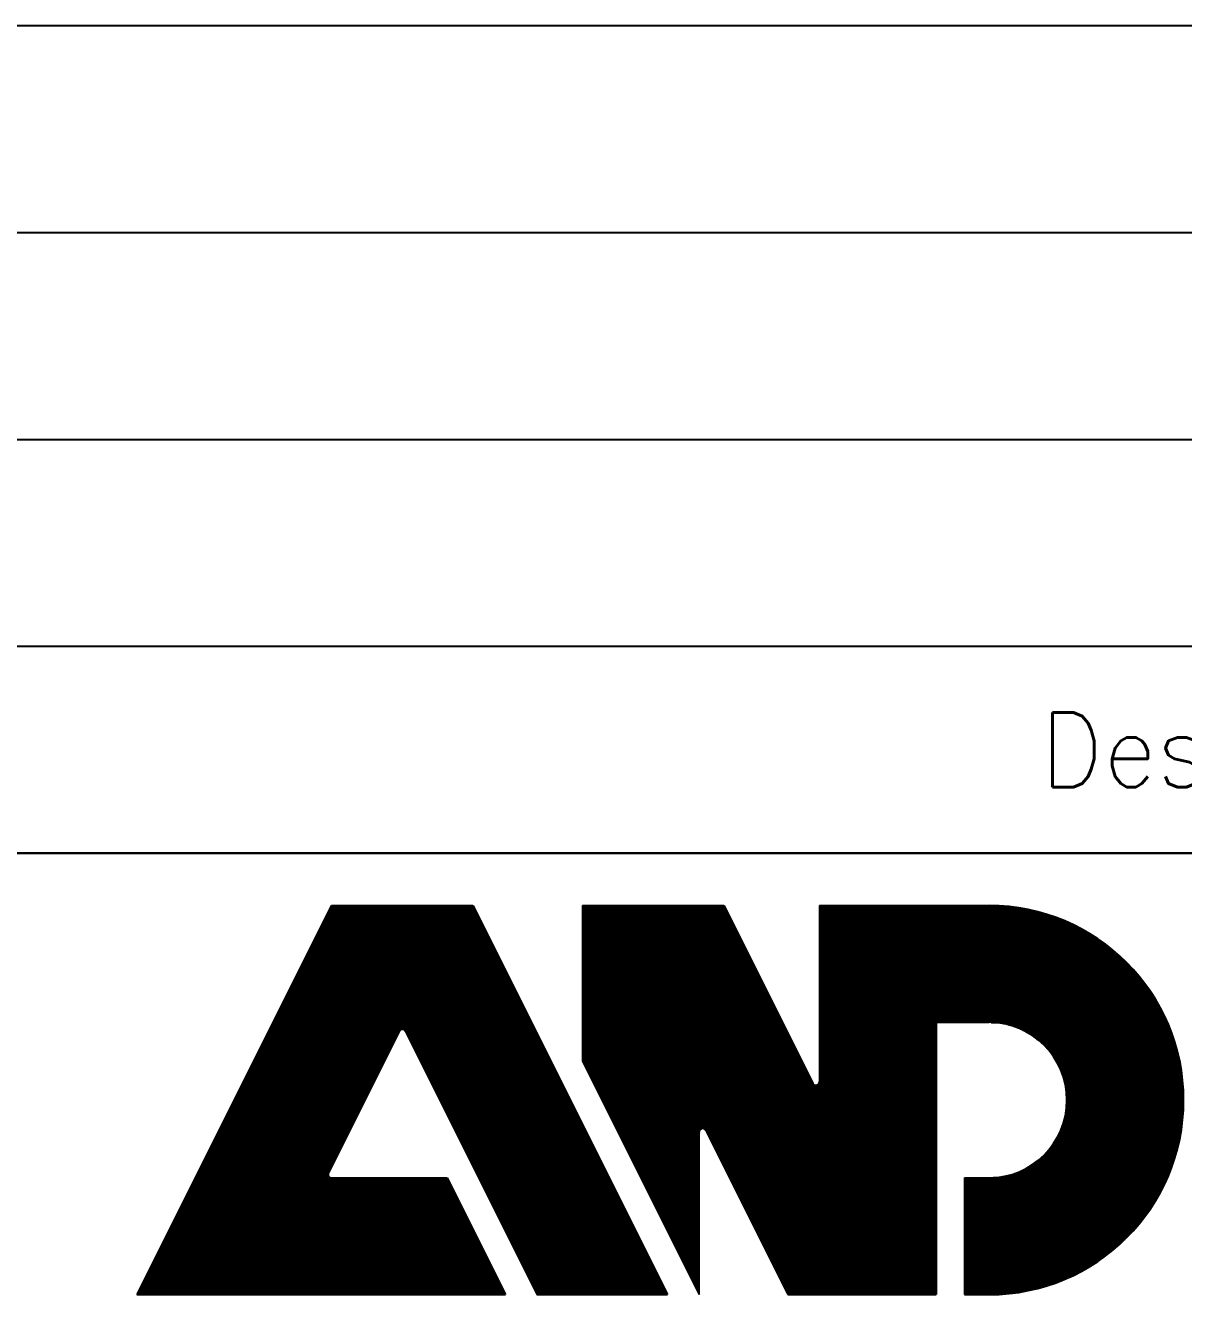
# Model space of a CAD drawing. Extents: x 68 to 8478, y -14 to 5926.
# Drawn here: x 7241.1 to 7520.9, y 459.9 to 766.5 of the extents above; entities that cross this region are included whole.
import ezdxf

# ---------------------------------------------------------------- set-up
doc = ezdxf.new("R2010")
doc.units = 0
doc.header["$LTSCALE"] = 10
doc.layers.add('10', color=3, linetype='CONTINUOUS')
doc.styles.add('SIMPLEX', font='simplex')

# ---------------------------------------------------------------- blocks, each defined once
blk = doc.blocks.new('A$C6EAD2A84')
at = {"layer": '10', "color": 3}
for p, q in [((0, 68), (180, 68)), ((19, 48), (179, 48))]:
    blk.add_line(p, q, dxfattribs=at)
at = {"layer": '10', "color": 4}
for p, q in [((19, 63), (141, 63)), ((19, 58), (141, 58)), ((19, 53), (141, 53))]:
    blk.add_line(p, q, dxfattribs=at)
at = {"layer": '10', "color": 1}
blk.add_line((180, 48), (15, 48), dxfattribs=at)
at = {"layer": '10'}
for p, q in [((73.698, 46.737), (69, 37.34)), ((73.698, 46.737), (77.115, 46.737)), ((77.115, 46.737), (81.814, 37.34)), ((79.759, 46.737), (79.759, 42.978)), ((79.759, 46.737), (83.176, 46.737)), ((83.176, 46.737), (85.321, 42.447)), ((85.483, 46.737), (85.483, 42.485)), ((85.483, 46.737), (89.583, 46.737)), ((88.302, 43.918), (88.302, 37.34)), ((88.302, 43.918), (89.583, 43.918)), ((75.331, 43.697), (73.623, 40.282)), ((75.483, 43.697), (78.662, 37.34)), ((79.759, 42.978), (82.578, 37.34)), ((82.578, 37.34), (82.578, 41.267)), ((82.74, 41.305), (84.723, 37.34)), ((73.7, 40.159), (76.489, 40.159)), ((76.489, 40.159), (77.898, 37.34)), ((88.985, 40.159), (88.985, 37.34)), ((88.985, 40.159), (89.583, 40.159)), ((69, 37.34), (77.898, 37.34)), ((81.814, 37.34), (78.662, 37.34)), ((84.723, 37.34), (88.302, 37.34)), ((89.583, 37.34), (88.985, 37.34))]:
    blk.add_line(p, q, dxfattribs=at)
at = {"layer": '10', "linetype": 'ByBlock'}
for p, q in [((73.636, 46.613), (77.177, 46.613)), ((73.652, 46.644), (77.162, 46.644)), ((73.667, 46.675), (77.146, 46.675)), ((73.683, 46.706), (77.131, 46.706)), ((79.759, 46.706), (83.192, 46.706)), ((79.759, 46.675), (83.207, 46.675)), ((79.759, 46.644), (83.223, 46.644)), ((79.759, 46.613), (83.238, 46.613)), ((85.483, 46.706), (90.094, 46.706)), ((85.483, 46.675), (90.331, 46.675)), ((85.483, 46.644), (90.5, 46.644)), ((85.483, 46.613), (90.648, 46.613)), ((73.481, 46.303), (77.333, 46.303)), ((73.497, 46.334), (77.317, 46.334)), ((73.512, 46.365), (77.302, 46.365)), ((73.528, 46.396), (77.286, 46.396)), ((73.543, 46.427), (77.271, 46.427)), ((73.559, 46.458), (77.255, 46.458)), ((73.574, 46.489), (77.24, 46.489)), ((73.59, 46.52), (77.224, 46.52)), ((73.605, 46.551), (77.208, 46.551)), ((73.621, 46.582), (77.193, 46.582)), ((79.759, 46.582), (83.254, 46.582)), ((79.759, 46.551), (83.269, 46.551)), ((79.759, 46.52), (83.285, 46.52)), ((79.759, 46.489), (83.3, 46.489)), ((79.759, 46.458), (83.316, 46.458)), ((79.759, 46.427), (83.331, 46.427)), ((79.759, 46.396), (83.347, 46.396)), ((79.759, 46.365), (83.362, 46.365)), ((79.759, 46.334), (83.378, 46.334)), ((79.759, 46.303), (83.393, 46.303)), ((85.483, 46.582), (90.768, 46.582)), ((85.483, 46.551), (90.887, 46.551)), ((85.483, 46.52), (90.988, 46.52)), ((85.483, 46.489), (91.08, 46.489)), ((85.483, 46.458), (91.171, 46.458)), ((85.483, 46.427), (91.26, 46.427)), ((85.483, 46.396), (91.334, 46.396)), ((85.483, 46.365), (91.407, 46.365)), ((85.483, 46.334), (91.481, 46.334)), ((85.483, 46.303), (91.554, 46.303)), ((73.326, 45.993), (77.488, 45.993)), ((73.342, 46.024), (77.472, 46.024)), ((73.357, 46.055), (77.457, 46.055)), ((73.373, 46.086), (77.441, 46.086)), ((73.388, 46.117), (77.426, 46.117)), ((73.404, 46.148), (77.41, 46.148)), ((73.419, 46.179), (77.395, 46.179)), ((73.435, 46.21), (77.379, 46.21)), ((73.45, 46.241), (77.364, 46.241)), ((73.466, 46.272), (77.348, 46.272)), ((79.759, 46.272), (83.408, 46.272)), ((79.759, 46.241), (83.424, 46.241)), ((79.759, 46.21), (83.439, 46.21)), ((79.759, 46.179), (83.455, 46.179)), ((79.759, 46.148), (83.47, 46.148)), ((79.759, 46.117), (83.486, 46.117)), ((79.759, 46.086), (83.501, 46.086)), ((79.759, 46.055), (83.517, 46.055)), ((79.759, 46.024), (83.532, 46.024)), ((79.759, 45.993), (83.548, 45.993)), ((85.483, 46.272), (91.617, 46.272)), ((85.483, 46.241), (91.678, 46.241)), ((85.483, 46.21), (91.738, 46.21)), ((85.483, 46.179), (91.799, 46.179)), ((85.483, 46.148), (91.86, 46.148)), ((85.483, 46.117), (91.913, 46.117)), ((85.483, 46.086), (91.964, 46.086)), ((85.483, 46.055), (92.015, 46.055)), ((85.483, 46.024), (92.066, 46.024)), ((85.483, 45.993), (92.117, 45.993)), ((73.187, 45.714), (77.627, 45.714)), ((73.202, 45.745), (77.611, 45.745)), ((73.218, 45.776), (77.596, 45.776)), ((73.233, 45.807), (77.58, 45.807)), ((73.249, 45.838), (77.565, 45.838)), ((73.264, 45.869), (77.549, 45.869)), ((73.28, 45.9), (77.534, 45.9)), ((73.295, 45.931), (77.519, 45.931)), ((73.311, 45.962), (77.503, 45.962)), ((79.759, 45.962), (83.563, 45.962)), ((79.759, 45.931), (83.579, 45.931)), ((79.759, 45.9), (83.594, 45.9)), ((79.759, 45.869), (83.61, 45.869)), ((79.759, 45.838), (83.625, 45.838)), ((79.759, 45.807), (83.641, 45.807)), ((79.759, 45.776), (83.656, 45.776)), ((79.759, 45.745), (83.672, 45.745)), ((79.759, 45.714), (83.688, 45.714)), ((85.483, 45.962), (92.168, 45.962)), ((85.483, 45.931), (92.211, 45.931)), ((85.483, 45.9), (92.255, 45.9)), ((85.483, 45.869), (92.298, 45.869)), ((85.483, 45.838), (92.342, 45.838)), ((85.483, 45.807), (92.386, 45.807)), ((85.483, 45.776), (92.429, 45.776)), ((85.483, 45.745), (92.469, 45.745)), ((85.483, 45.714), (92.506, 45.714)), ((73.032, 45.404), (77.782, 45.404)), ((73.047, 45.435), (77.766, 45.435)), ((73.063, 45.466), (77.751, 45.466)), ((73.078, 45.497), (77.735, 45.497)), ((73.094, 45.528), (77.72, 45.528)), ((73.109, 45.559), (77.704, 45.559)), ((73.125, 45.59), (77.689, 45.59)), ((73.14, 45.621), (77.673, 45.621)), ((73.156, 45.652), (77.658, 45.652)), ((73.171, 45.683), (77.642, 45.683)), ((79.759, 45.683), (83.703, 45.683)), ((79.759, 45.652), (83.719, 45.652)), ((79.759, 45.621), (83.734, 45.621)), ((79.759, 45.59), (83.75, 45.59)), ((79.759, 45.559), (83.765, 45.559)), ((79.759, 45.528), (83.781, 45.528)), ((79.759, 45.497), (83.796, 45.497)), ((79.759, 45.466), (83.812, 45.466)), ((79.759, 45.435), (83.827, 45.435)), ((79.759, 45.404), (83.843, 45.404)), ((85.483, 45.683), (92.544, 45.683)), ((85.483, 45.652), (92.581, 45.652)), ((85.483, 45.621), (92.619, 45.621)), ((85.483, 45.59), (92.656, 45.59)), ((85.483, 45.559), (92.694, 45.559)), ((85.483, 45.528), (92.728, 45.528)), ((85.483, 45.497), (92.76, 45.497)), ((85.483, 45.466), (92.792, 45.466)), ((85.483, 45.435), (92.825, 45.435)), ((85.483, 45.404), (92.857, 45.404)), ((72.877, 45.094), (77.937, 45.094)), ((72.892, 45.125), (77.922, 45.125)), ((72.908, 45.156), (77.906, 45.156)), ((72.923, 45.187), (77.891, 45.187)), ((72.939, 45.218), (77.875, 45.218)), ((72.954, 45.249), (77.859, 45.249)), ((72.97, 45.28), (77.844, 45.28)), ((72.985, 45.311), (77.828, 45.311)), ((73.001, 45.342), (77.813, 45.342)), ((73.016, 45.373), (77.797, 45.373)), ((79.759, 45.373), (83.858, 45.373)), ((79.759, 45.342), (83.874, 45.342)), ((79.759, 45.311), (83.889, 45.311)), ((79.759, 45.28), (83.905, 45.28)), ((79.759, 45.249), (83.92, 45.249)), ((79.759, 45.218), (83.936, 45.218)), ((79.759, 45.187), (83.951, 45.187)), ((79.759, 45.156), (83.967, 45.156)), ((79.759, 45.125), (83.982, 45.125)), ((79.759, 45.094), (83.998, 45.094)), ((85.483, 45.373), (92.89, 45.373)), ((85.483, 45.342), (92.922, 45.342)), ((85.483, 45.311), (92.954, 45.311)), ((85.483, 45.28), (92.982, 45.28)), ((85.483, 45.249), (93.01, 45.249)), ((85.483, 45.218), (93.038, 45.218)), ((85.483, 45.187), (93.066, 45.187)), ((85.483, 45.156), (93.094, 45.156)), ((85.483, 45.125), (93.122, 45.125)), ((85.483, 45.094), (93.15, 45.094)), ((72.722, 44.784), (78.092, 44.784)), ((72.737, 44.815), (78.077, 44.815)), ((72.753, 44.846), (78.061, 44.846)), ((72.768, 44.877), (78.046, 44.877)), ((72.784, 44.908), (78.03, 44.908)), ((72.799, 44.939), (78.015, 44.939)), ((72.815, 44.97), (77.999, 44.97)), ((72.83, 45.001), (77.984, 45.001)), ((72.846, 45.032), (77.968, 45.032)), ((72.861, 45.063), (77.953, 45.063)), ((79.759, 45.063), (84.013, 45.063)), ((79.759, 45.032), (84.029, 45.032)), ((79.759, 45.001), (84.044, 45.001)), ((79.759, 44.97), (84.059, 44.97)), ((79.759, 44.939), (84.075, 44.939)), ((79.759, 44.908), (84.09, 44.908)), ((79.759, 44.877), (84.106, 44.877)), ((79.759, 44.846), (84.121, 44.846)), ((79.759, 44.815), (84.137, 44.815)), ((79.759, 44.784), (84.152, 44.784)), ((85.483, 45.063), (93.178, 45.063)), ((85.483, 45.032), (93.203, 45.032)), ((85.483, 45.001), (93.227, 45.001)), ((85.483, 44.97), (93.251, 44.97)), ((85.483, 44.939), (93.275, 44.939)), ((85.483, 44.908), (93.3, 44.908)), ((85.483, 44.877), (93.324, 44.877)), ((85.483, 44.846), (93.348, 44.846)), ((85.483, 44.815), (93.372, 44.815)), ((85.483, 44.784), (93.395, 44.784)), ((72.567, 44.474), (78.247, 44.474)), ((72.582, 44.505), (78.231, 44.505)), ((72.598, 44.536), (78.216, 44.536)), ((72.613, 44.567), (78.2, 44.567)), ((72.629, 44.598), (78.185, 44.598)), ((72.644, 44.629), (78.17, 44.629)), ((72.66, 44.66), (78.154, 44.66)), ((72.675, 44.691), (78.139, 44.691)), ((72.691, 44.722), (78.123, 44.722)), ((72.706, 44.753), (78.108, 44.753)), ((79.759, 44.753), (84.168, 44.753)), ((79.759, 44.722), (84.183, 44.722)), ((79.759, 44.691), (84.199, 44.691)), ((79.759, 44.66), (84.214, 44.66)), ((79.759, 44.629), (84.23, 44.629)), ((79.759, 44.598), (84.245, 44.598)), ((79.759, 44.567), (84.261, 44.567)), ((79.759, 44.536), (84.276, 44.536)), ((79.759, 44.505), (84.292, 44.505)), ((79.759, 44.474), (84.307, 44.474)), ((85.483, 44.753), (93.416, 44.753)), ((85.483, 44.722), (93.437, 44.722)), ((85.483, 44.691), (93.458, 44.691)), ((85.483, 44.66), (93.478, 44.66)), ((85.483, 44.629), (93.499, 44.629)), ((85.483, 44.598), (93.52, 44.598)), ((85.483, 44.567), (93.541, 44.567)), ((85.483, 44.536), (93.561, 44.536)), ((85.483, 44.505), (93.582, 44.505)), ((85.483, 44.474), (93.599, 44.474)), ((72.412, 44.164), (78.402, 44.164)), ((72.427, 44.195), (78.386, 44.195)), ((72.443, 44.226), (78.371, 44.226)), ((72.458, 44.257), (78.355, 44.257)), ((72.474, 44.288), (78.34, 44.288)), ((72.49, 44.319), (78.324, 44.319)), ((72.505, 44.35), (78.309, 44.35)), ((72.52, 44.381), (78.293, 44.381)), ((72.536, 44.412), (78.278, 44.412)), ((72.551, 44.443), (78.262, 44.443)), ((79.759, 44.443), (84.323, 44.443)), ((79.759, 44.412), (84.339, 44.412)), ((79.759, 44.381), (84.354, 44.381)), ((79.759, 44.35), (84.37, 44.35)), ((79.759, 44.319), (84.385, 44.319)), ((79.759, 44.288), (84.401, 44.288)), ((79.759, 44.257), (84.416, 44.257)), ((79.759, 44.226), (84.432, 44.226)), ((79.759, 44.195), (84.447, 44.195)), ((79.759, 44.164), (84.463, 44.164)), ((85.483, 44.443), (93.617, 44.443)), ((85.483, 44.412), (93.635, 44.412)), ((85.483, 44.381), (93.652, 44.381)), ((85.483, 44.35), (93.67, 44.35)), ((85.483, 44.319), (93.688, 44.319)), ((85.483, 44.288), (93.705, 44.288)), ((85.483, 44.257), (93.723, 44.257)), ((85.483, 44.226), (93.741, 44.226)), ((85.483, 44.195), (93.757, 44.195)), ((85.483, 44.164), (93.771, 44.164)), ((72.257, 43.854), (78.557, 43.854)), ((72.272, 43.885), (78.542, 43.885)), ((72.288, 43.916), (78.526, 43.916)), ((72.303, 43.947), (78.51, 43.947)), ((72.319, 43.978), (78.495, 43.978)), ((72.334, 44.009), (78.479, 44.009)), ((72.35, 44.04), (78.464, 44.04)), ((72.365, 44.071), (78.448, 44.071)), ((72.381, 44.102), (78.433, 44.102)), ((72.396, 44.133), (78.417, 44.133)), ((79.759, 44.133), (84.478, 44.133)), ((79.759, 44.102), (84.494, 44.102)), ((79.759, 44.071), (84.509, 44.071)), ((79.759, 44.04), (84.525, 44.04)), ((79.759, 44.009), (84.54, 44.009)), ((79.759, 43.978), (84.556, 43.978)), ((79.759, 43.947), (84.571, 43.947)), ((79.759, 43.916), (84.587, 43.916)), ((79.759, 43.885), (84.602, 43.885)), ((79.759, 43.854), (84.618, 43.854)), ((85.483, 44.133), (93.786, 44.133)), ((85.483, 44.102), (93.801, 44.102)), ((85.483, 44.071), (93.816, 44.071)), ((85.483, 44.04), (93.83, 44.04)), ((85.483, 44.009), (93.845, 44.009)), ((85.483, 43.978), (93.86, 43.978)), ((85.483, 43.947), (93.875, 43.947)), ((85.483, 43.916), (88.302, 43.916)), ((85.483, 43.885), (88.302, 43.885)), ((85.483, 43.854), (88.302, 43.854)), ((89.633, 43.916), (93.89, 43.916)), ((89.93, 43.885), (93.903, 43.885)), ((90.057, 43.854), (93.915, 43.854)), ((72.102, 43.544), (75.254, 43.544)), ((72.117, 43.575), (75.269, 43.575)), ((72.133, 43.606), (75.285, 43.606)), ((72.148, 43.637), (75.3, 43.637)), ((72.164, 43.668), (75.316, 43.668)), ((72.179, 43.699), (75.332, 43.699)), ((72.195, 43.73), (75.362, 43.73)), ((72.21, 43.761), (78.604, 43.761)), ((72.226, 43.792), (78.588, 43.792)), ((72.241, 43.823), (78.573, 43.823)), ((75.453, 43.73), (78.619, 43.73)), ((75.483, 43.699), (78.635, 43.699)), ((75.498, 43.668), (78.65, 43.668)), ((75.514, 43.637), (78.666, 43.637)), ((75.529, 43.606), (78.681, 43.606)), ((75.545, 43.575), (78.697, 43.575)), ((75.56, 43.544), (78.712, 43.544)), ((79.759, 43.823), (84.633, 43.823)), ((79.759, 43.792), (84.649, 43.792)), ((79.759, 43.761), (84.664, 43.761)), ((79.759, 43.73), (84.68, 43.73)), ((79.759, 43.699), (84.695, 43.699)), ((79.759, 43.668), (84.71, 43.668)), ((79.759, 43.637), (84.726, 43.637)), ((79.759, 43.606), (84.741, 43.606)), ((79.759, 43.575), (84.757, 43.575)), ((79.759, 43.544), (84.772, 43.544)), ((85.483, 43.823), (88.302, 43.823)), ((85.483, 43.792), (88.302, 43.792)), ((85.483, 43.761), (88.302, 43.761)), ((85.483, 43.73), (88.302, 43.73)), ((85.483, 43.699), (88.302, 43.699)), ((85.483, 43.668), (88.302, 43.668)), ((85.483, 43.637), (88.302, 43.637)), ((85.483, 43.606), (88.302, 43.606)), ((85.483, 43.575), (88.302, 43.575)), ((85.483, 43.544), (88.302, 43.544)), ((90.169, 43.823), (93.927, 43.823)), ((90.251, 43.792), (93.939, 43.792)), ((90.332, 43.761), (93.951, 43.761)), ((90.397, 43.73), (93.963, 43.73)), ((90.457, 43.699), (93.975, 43.699)), ((90.516, 43.668), (93.987, 43.668)), ((90.569, 43.637), (93.999, 43.637)), ((90.615, 43.606), (94.011, 43.606)), ((90.66, 43.575), (94.023, 43.575)), ((90.706, 43.544), (94.032, 43.544)), ((71.947, 43.234), (75.099, 43.234)), ((71.962, 43.265), (75.114, 43.265)), ((71.978, 43.296), (75.13, 43.296)), ((71.993, 43.327), (75.145, 43.327)), ((72.009, 43.358), (75.161, 43.358)), ((72.024, 43.389), (75.176, 43.389)), ((72.04, 43.42), (75.192, 43.42)), ((72.055, 43.451), (75.207, 43.451)), ((72.071, 43.482), (75.223, 43.482)), ((72.086, 43.513), (75.238, 43.513)), ((75.576, 43.513), (78.728, 43.513)), ((75.591, 43.482), (78.743, 43.482)), ((75.607, 43.451), (78.759, 43.451)), ((75.622, 43.42), (78.774, 43.42)), ((75.638, 43.389), (78.79, 43.389)), ((75.653, 43.358), (78.805, 43.358)), ((75.669, 43.327), (78.82, 43.327)), ((75.684, 43.296), (78.836, 43.296)), ((75.7, 43.265), (78.851, 43.265)), ((75.715, 43.234), (78.867, 43.234)), ((79.759, 43.513), (84.788, 43.513)), ((79.759, 43.482), (84.803, 43.482)), ((79.759, 43.451), (84.819, 43.451)), ((79.759, 43.42), (84.834, 43.42)), ((79.759, 43.389), (84.85, 43.389)), ((79.759, 43.358), (84.865, 43.358)), ((79.759, 43.327), (84.881, 43.327)), ((79.759, 43.296), (84.896, 43.296)), ((79.759, 43.265), (84.912, 43.265)), ((79.759, 43.234), (84.927, 43.234)), ((85.483, 43.513), (88.302, 43.513)), ((85.483, 43.482), (88.302, 43.482)), ((85.483, 43.451), (88.302, 43.451)), ((85.483, 43.42), (88.302, 43.42)), ((85.483, 43.389), (88.302, 43.389)), ((85.483, 43.358), (88.302, 43.358)), ((85.483, 43.327), (88.302, 43.327)), ((85.483, 43.296), (88.302, 43.296)), ((85.483, 43.265), (88.302, 43.265)), ((85.483, 43.234), (88.302, 43.234)), ((90.746, 43.513), (94.042, 43.513)), ((90.782, 43.482), (94.051, 43.482)), ((90.818, 43.451), (94.061, 43.451)), ((90.854, 43.42), (94.071, 43.42)), ((90.89, 43.389), (94.08, 43.389)), ((90.918, 43.358), (94.09, 43.358)), ((90.947, 43.327), (94.099, 43.327)), ((90.976, 43.296), (94.109, 43.296)), ((91.004, 43.265), (94.118, 43.265)), ((91.033, 43.234), (94.126, 43.234)), ((71.807, 42.955), (74.959, 42.955)), ((71.823, 42.986), (74.975, 42.986)), ((71.839, 43.017), (74.99, 43.017)), ((71.854, 43.048), (75.006, 43.048)), ((71.869, 43.079), (75.021, 43.079)), ((71.885, 43.11), (75.037, 43.11)), ((71.9, 43.141), (75.052, 43.141)), ((71.916, 43.172), (75.068, 43.172)), ((71.931, 43.203), (75.083, 43.203)), ((75.731, 43.203), (78.882, 43.203)), ((75.746, 43.172), (78.898, 43.172)), ((75.762, 43.141), (78.913, 43.141)), ((75.777, 43.11), (78.929, 43.11)), ((75.793, 43.079), (78.944, 43.079)), ((75.808, 43.048), (78.96, 43.048)), ((75.824, 43.017), (78.975, 43.017)), ((75.839, 42.986), (78.991, 42.986)), ((75.855, 42.955), (79.006, 42.955)), ((79.759, 43.203), (84.943, 43.203)), ((79.759, 43.172), (84.958, 43.172)), ((79.759, 43.141), (84.974, 43.141)), ((79.759, 43.11), (84.99, 43.11)), ((79.759, 43.079), (85.005, 43.079)), ((79.759, 43.048), (85.021, 43.048)), ((79.759, 43.017), (85.036, 43.017)), ((79.759, 42.986), (85.052, 42.986)), ((79.771, 42.955), (85.067, 42.955)), ((85.483, 43.203), (88.302, 43.203)), ((85.483, 43.172), (88.302, 43.172)), ((85.483, 43.141), (88.302, 43.141)), ((85.483, 43.11), (88.302, 43.11)), ((85.483, 43.079), (88.302, 43.079)), ((85.483, 43.048), (88.302, 43.048)), ((85.483, 43.017), (88.302, 43.017)), ((85.483, 42.986), (88.302, 42.986)), ((85.483, 42.955), (88.302, 42.955)), ((91.056, 43.203), (94.133, 43.203)), ((91.078, 43.172), (94.14, 43.172)), ((91.101, 43.141), (94.147, 43.141)), ((91.124, 43.11), (94.155, 43.11)), ((91.147, 43.079), (94.162, 43.079)), ((91.167, 43.048), (94.169, 43.048)), ((91.185, 43.017), (94.176, 43.017)), ((91.203, 42.986), (94.183, 42.986)), ((91.22, 42.955), (94.19, 42.955)), ((71.652, 42.645), (74.804, 42.645)), ((71.668, 42.676), (74.82, 42.676)), ((71.683, 42.707), (74.835, 42.707)), ((71.699, 42.738), (74.851, 42.738)), ((71.714, 42.769), (74.866, 42.769)), ((71.73, 42.8), (74.882, 42.8)), ((71.745, 42.831), (74.897, 42.831)), ((71.761, 42.862), (74.913, 42.862)), ((71.776, 42.893), (74.928, 42.893)), ((71.792, 42.924), (74.944, 42.924)), ((75.87, 42.924), (79.022, 42.924)), ((75.886, 42.893), (79.037, 42.893)), ((75.901, 42.862), (79.053, 42.862)), ((75.917, 42.831), (79.068, 42.831)), ((75.932, 42.8), (79.084, 42.8)), ((75.948, 42.769), (79.099, 42.769)), ((75.963, 42.738), (79.115, 42.738)), ((75.979, 42.707), (79.13, 42.707)), ((75.994, 42.676), (79.146, 42.676)), ((76.01, 42.645), (79.161, 42.645)), ((79.786, 42.924), (85.083, 42.924)), ((79.802, 42.893), (85.098, 42.893)), ((79.817, 42.862), (85.114, 42.862)), ((79.833, 42.831), (85.129, 42.831)), ((79.848, 42.8), (85.145, 42.8)), ((79.864, 42.769), (85.16, 42.769)), ((79.879, 42.738), (85.176, 42.738)), ((79.895, 42.707), (85.191, 42.707)), ((79.91, 42.676), (85.207, 42.676)), ((79.926, 42.645), (85.222, 42.645)), ((85.483, 42.924), (88.302, 42.924)), ((85.483, 42.893), (88.302, 42.893)), ((85.483, 42.862), (88.302, 42.862)), ((85.483, 42.831), (88.302, 42.831)), ((85.483, 42.8), (88.302, 42.8)), ((85.483, 42.769), (88.302, 42.769)), ((85.483, 42.738), (88.302, 42.738)), ((85.483, 42.707), (88.302, 42.707)), ((85.483, 42.676), (88.302, 42.676)), ((85.483, 42.645), (88.302, 42.645)), ((91.238, 42.924), (94.197, 42.924)), ((91.255, 42.893), (94.202, 42.893)), ((91.272, 42.862), (94.207, 42.862)), ((91.285, 42.831), (94.212, 42.831)), ((91.298, 42.8), (94.216, 42.8)), ((91.311, 42.769), (94.221, 42.769)), ((91.324, 42.738), (94.226, 42.738)), ((91.338, 42.707), (94.231, 42.707)), ((91.351, 42.676), (94.236, 42.676)), ((91.36, 42.645), (94.24, 42.645)), ((71.497, 42.335), (74.649, 42.335)), ((71.513, 42.366), (74.665, 42.366)), ((71.528, 42.397), (74.68, 42.397)), ((71.544, 42.428), (74.696, 42.428)), ((71.559, 42.459), (74.711, 42.459)), ((71.575, 42.49), (74.727, 42.49)), ((71.59, 42.521), (74.742, 42.521)), ((71.606, 42.552), (74.758, 42.552)), ((71.621, 42.583), (74.773, 42.583)), ((71.637, 42.614), (74.789, 42.614)), ((76.025, 42.614), (79.177, 42.614)), ((76.041, 42.583), (79.193, 42.583)), ((76.056, 42.552), (79.208, 42.552)), ((76.072, 42.521), (79.224, 42.521)), ((76.087, 42.49), (79.239, 42.49)), ((76.103, 42.459), (79.255, 42.459)), ((76.118, 42.428), (79.27, 42.428)), ((76.134, 42.397), (79.286, 42.397)), ((76.149, 42.366), (79.301, 42.366)), ((76.165, 42.335), (79.317, 42.335)), ((79.941, 42.614), (85.238, 42.614)), ((79.957, 42.583), (85.253, 42.583)), ((79.972, 42.552), (85.269, 42.552)), ((79.988, 42.521), (85.284, 42.521)), ((80.003, 42.49), (85.3, 42.49)), ((80.019, 42.459), (85.315, 42.459)), ((80.034, 42.428), (85.336, 42.428)), ((80.05, 42.397), (88.302, 42.397)), ((80.065, 42.366), (88.302, 42.366)), ((80.081, 42.335), (88.302, 42.335)), ((85.458, 42.428), (88.302, 42.428)), ((85.477, 42.459), (88.302, 42.459)), ((85.483, 42.614), (88.302, 42.614)), ((85.483, 42.583), (88.302, 42.583)), ((85.483, 42.552), (88.302, 42.552)), ((85.483, 42.521), (88.302, 42.521)), ((85.483, 42.49), (88.302, 42.49)), ((91.369, 42.614), (94.245, 42.614)), ((91.379, 42.583), (94.25, 42.583)), ((91.388, 42.552), (94.252, 42.552)), ((91.397, 42.521), (94.255, 42.521)), ((91.406, 42.49), (94.257, 42.49)), ((91.414, 42.459), (94.26, 42.459)), ((91.42, 42.428), (94.262, 42.428)), ((91.425, 42.397), (94.265, 42.397)), ((91.43, 42.366), (94.267, 42.366)), ((91.436, 42.335), (94.27, 42.335)), ((71.342, 42.025), (74.494, 42.025)), ((71.358, 42.056), (74.51, 42.056)), ((71.373, 42.087), (74.525, 42.087)), ((71.389, 42.118), (74.541, 42.118)), ((71.404, 42.149), (74.556, 42.149)), ((71.42, 42.18), (74.572, 42.18)), ((71.435, 42.211), (74.587, 42.211)), ((71.451, 42.242), (74.603, 42.242)), ((71.466, 42.273), (74.618, 42.273)), ((71.482, 42.304), (74.634, 42.304)), ((76.18, 42.304), (79.332, 42.304)), ((76.196, 42.273), (79.348, 42.273)), ((76.211, 42.242), (79.363, 42.242)), ((76.227, 42.211), (79.379, 42.211)), ((76.242, 42.18), (79.394, 42.18)), ((76.258, 42.149), (79.41, 42.149)), ((76.273, 42.118), (79.425, 42.118)), ((76.289, 42.087), (79.441, 42.087)), ((76.304, 42.056), (79.456, 42.056)), ((76.32, 42.025), (79.471, 42.025)), ((80.096, 42.304), (88.302, 42.304)), ((80.112, 42.273), (88.302, 42.273)), ((80.127, 42.242), (88.302, 42.242)), ((80.143, 42.211), (88.302, 42.211)), ((80.158, 42.18), (88.302, 42.18)), ((80.174, 42.149), (88.302, 42.149)), ((80.189, 42.118), (88.302, 42.118)), ((80.205, 42.087), (88.302, 42.087)), ((80.22, 42.056), (88.302, 42.056)), ((80.236, 42.025), (88.302, 42.025)), ((91.441, 42.304), (94.272, 42.304)), ((91.447, 42.273), (94.275, 42.273)), ((91.451, 42.242), (94.277, 42.242)), ((91.452, 42.211), (94.278, 42.211)), ((91.454, 42.18), (94.278, 42.18)), ((91.456, 42.149), (94.279, 42.149)), ((91.458, 42.118), (94.28, 42.118)), ((91.46, 42.087), (94.28, 42.087)), ((91.461, 42.056), (94.281, 42.056)), ((91.462, 42.025), (94.281, 42.025)), ((71.188, 41.715), (74.339, 41.715)), ((71.203, 41.746), (74.355, 41.746)), ((71.219, 41.777), (74.37, 41.777)), ((71.234, 41.808), (74.386, 41.808)), ((71.249, 41.839), (74.401, 41.839)), ((71.265, 41.87), (74.417, 41.87)), ((71.28, 41.901), (74.432, 41.901)), ((71.296, 41.932), (74.448, 41.932)), ((71.311, 41.963), (74.463, 41.963)), ((71.327, 41.994), (74.479, 41.994)), ((76.335, 41.994), (79.487, 41.994)), ((76.351, 41.963), (79.502, 41.963)), ((76.366, 41.932), (79.518, 41.932)), ((76.382, 41.901), (79.533, 41.901)), ((76.397, 41.87), (79.549, 41.87)), ((76.413, 41.839), (79.564, 41.839)), ((76.428, 41.808), (79.58, 41.808)), ((76.444, 41.777), (79.595, 41.777)), ((76.459, 41.746), (79.611, 41.746)), ((76.475, 41.715), (79.626, 41.715)), ((80.251, 41.994), (88.302, 41.994)), ((80.267, 41.963), (88.302, 41.963)), ((80.282, 41.932), (88.302, 41.932)), ((80.298, 41.901), (88.302, 41.901)), ((80.313, 41.87), (88.302, 41.87)), ((80.329, 41.839), (88.302, 41.839)), ((80.344, 41.808), (88.302, 41.808)), ((80.36, 41.777), (88.302, 41.777)), ((80.375, 41.746), (88.302, 41.746)), ((80.391, 41.715), (88.302, 41.715)), ((91.433, 41.715), (94.27, 41.715)), ((91.437, 41.746), (94.271, 41.746)), ((91.441, 41.777), (94.272, 41.777)), ((91.445, 41.808), (94.273, 41.808)), ((91.449, 41.839), (94.274, 41.839)), ((91.454, 41.87), (94.275, 41.87)), ((91.457, 41.901), (94.276, 41.901)), ((91.458, 41.932), (94.278, 41.932)), ((91.459, 41.963), (94.279, 41.963)), ((91.461, 41.994), (94.28, 41.994)), ((71.032, 41.405), (74.184, 41.405)), ((71.048, 41.436), (74.2, 41.436)), ((71.063, 41.467), (74.215, 41.467)), ((71.079, 41.498), (74.231, 41.498)), ((71.094, 41.529), (74.246, 41.529)), ((71.11, 41.56), (74.262, 41.56)), ((71.125, 41.591), (74.277, 41.591)), ((71.141, 41.622), (74.293, 41.622)), ((71.156, 41.653), (74.308, 41.653)), ((71.172, 41.684), (74.324, 41.684)), ((76.49, 41.684), (79.642, 41.684)), ((76.506, 41.653), (79.657, 41.653)), ((76.521, 41.622), (79.673, 41.622)), ((76.537, 41.591), (79.688, 41.591)), ((76.552, 41.56), (79.704, 41.56)), ((76.568, 41.529), (79.719, 41.529)), ((76.583, 41.498), (79.735, 41.498)), ((76.599, 41.467), (79.75, 41.467)), ((76.614, 41.436), (79.766, 41.436)), ((76.63, 41.405), (79.781, 41.405)), ((80.406, 41.684), (88.302, 41.684)), ((80.422, 41.653), (88.302, 41.653)), ((80.437, 41.622), (88.302, 41.622)), ((80.453, 41.591), (88.302, 41.591)), ((80.468, 41.56), (88.302, 41.56)), ((80.484, 41.529), (88.302, 41.529)), ((80.499, 41.498), (88.302, 41.498)), ((80.515, 41.467), (88.302, 41.467)), ((80.53, 41.436), (88.302, 41.436)), ((80.546, 41.405), (88.302, 41.405)), ((91.349, 41.405), (94.237, 41.405)), ((91.361, 41.436), (94.24, 41.436)), ((91.373, 41.467), (94.244, 41.467)), ((91.381, 41.498), (94.247, 41.498)), ((91.389, 41.529), (94.251, 41.529)), ((91.397, 41.56), (94.254, 41.56)), ((91.405, 41.591), (94.257, 41.591)), ((91.413, 41.622), (94.261, 41.622)), ((91.421, 41.653), (94.264, 41.653)), ((91.428, 41.684), (94.268, 41.684)), ((70.877, 41.095), (74.029, 41.095)), ((70.893, 41.126), (74.045, 41.126)), ((70.908, 41.157), (74.06, 41.157)), ((70.924, 41.188), (74.076, 41.188)), ((70.939, 41.219), (74.091, 41.219)), ((70.955, 41.25), (74.107, 41.25)), ((70.97, 41.281), (74.122, 41.281)), ((70.986, 41.312), (74.138, 41.312)), ((71.001, 41.343), (74.153, 41.343)), ((71.017, 41.374), (74.169, 41.374)), ((76.645, 41.374), (79.797, 41.374)), ((76.661, 41.343), (79.813, 41.343)), ((76.676, 41.312), (79.828, 41.312)), ((76.692, 41.281), (79.844, 41.281)), ((76.707, 41.25), (79.859, 41.25)), ((76.723, 41.219), (79.875, 41.219)), ((76.738, 41.188), (79.89, 41.188)), ((76.754, 41.157), (79.906, 41.157)), ((76.769, 41.126), (79.921, 41.126)), ((76.785, 41.095), (79.937, 41.095)), ((80.561, 41.374), (88.302, 41.374)), ((80.577, 41.343), (82.624, 41.343)), ((80.592, 41.312), (82.592, 41.312)), ((80.608, 41.281), (82.58, 41.281)), ((80.623, 41.25), (82.578, 41.25)), ((80.639, 41.219), (82.578, 41.219)), ((80.654, 41.188), (82.578, 41.188)), ((80.67, 41.157), (82.578, 41.157)), ((80.685, 41.126), (82.578, 41.126)), ((80.701, 41.095), (82.578, 41.095)), ((82.7, 41.343), (88.302, 41.343)), ((82.735, 41.312), (88.302, 41.312)), ((82.752, 41.281), (88.302, 41.281)), ((82.768, 41.25), (88.302, 41.25)), ((82.783, 41.219), (88.302, 41.219)), ((82.799, 41.188), (88.302, 41.188)), ((82.814, 41.157), (88.302, 41.157)), ((82.83, 41.126), (88.302, 41.126)), ((82.845, 41.095), (88.302, 41.095)), ((91.207, 41.095), (94.184, 41.095)), ((91.223, 41.126), (94.189, 41.126)), ((91.239, 41.157), (94.195, 41.157)), ((91.255, 41.188), (94.201, 41.188)), ((91.272, 41.219), (94.206, 41.219)), ((91.288, 41.25), (94.212, 41.25)), ((91.302, 41.281), (94.218, 41.281)), ((91.314, 41.312), (94.223, 41.312)), ((91.326, 41.343), (94.229, 41.343)), ((91.338, 41.374), (94.234, 41.374)), ((70.722, 40.785), (73.874, 40.785)), ((70.738, 40.816), (73.89, 40.816)), ((70.753, 40.847), (73.905, 40.847)), ((70.769, 40.878), (73.921, 40.878)), ((70.784, 40.909), (73.936, 40.909)), ((70.8, 40.94), (73.952, 40.94)), ((70.815, 40.971), (73.967, 40.971)), ((70.831, 41.002), (73.983, 41.002)), ((70.846, 41.033), (73.998, 41.033)), ((70.862, 41.064), (74.014, 41.064)), ((76.8, 41.064), (79.952, 41.064)), ((76.816, 41.033), (79.968, 41.033)), ((76.831, 41.002), (79.983, 41.002)), ((76.847, 40.971), (79.999, 40.971)), ((76.862, 40.94), (80.014, 40.94)), ((76.878, 40.909), (80.03, 40.909)), ((76.893, 40.878), (80.045, 40.878)), ((76.909, 40.847), (80.061, 40.847)), ((76.924, 40.816), (80.076, 40.816)), ((76.94, 40.785), (80.092, 40.785)), ((80.716, 41.064), (82.578, 41.064)), ((80.732, 41.033), (82.578, 41.033)), ((80.747, 41.002), (82.578, 41.002)), ((80.763, 40.971), (82.578, 40.971)), ((80.778, 40.94), (82.578, 40.94)), ((80.794, 40.909), (82.578, 40.909)), ((80.809, 40.878), (82.578, 40.878)), ((80.825, 40.847), (82.578, 40.847)), ((80.84, 40.816), (82.578, 40.816)), ((80.856, 40.785), (82.578, 40.785)), ((82.861, 41.064), (88.302, 41.064)), ((82.876, 41.033), (88.302, 41.033)), ((82.892, 41.002), (88.302, 41.002)), ((82.907, 40.971), (88.302, 40.971)), ((82.923, 40.94), (88.302, 40.94)), ((82.938, 40.909), (88.302, 40.909)), ((82.954, 40.878), (88.302, 40.878)), ((82.969, 40.847), (88.302, 40.847)), ((82.985, 40.816), (88.302, 40.816)), ((83, 40.785), (88.302, 40.785)), ((90.98, 40.785), (94.109, 40.785)), ((91.006, 40.816), (94.117, 40.816)), ((91.033, 40.847), (94.125, 40.847)), ((91.059, 40.878), (94.133, 40.878)), ((91.084, 40.909), (94.141, 40.909)), ((91.105, 40.94), (94.149, 40.94)), ((91.126, 40.971), (94.157, 40.971)), ((91.147, 41.002), (94.165, 41.002)), ((91.168, 41.033), (94.172, 41.033)), ((91.189, 41.064), (94.178, 41.064)), ((70.568, 40.475), (73.719, 40.475)), ((70.583, 40.506), (73.735, 40.506)), ((70.598, 40.537), (73.75, 40.537)), ((70.614, 40.568), (73.766, 40.568)), ((70.629, 40.599), (73.781, 40.599)), ((70.645, 40.63), (73.797, 40.63)), ((70.66, 40.661), (73.812, 40.661)), ((70.676, 40.692), (73.828, 40.692)), ((70.691, 40.723), (73.843, 40.723)), ((70.707, 40.754), (73.859, 40.754)), ((76.955, 40.754), (80.107, 40.754)), ((76.971, 40.723), (80.122, 40.723)), ((76.986, 40.692), (80.138, 40.692)), ((77.002, 40.661), (80.153, 40.661)), ((77.017, 40.63), (80.169, 40.63)), ((77.033, 40.599), (80.184, 40.599)), ((77.048, 40.568), (80.2, 40.568)), ((77.064, 40.537), (80.215, 40.537)), ((77.079, 40.506), (80.231, 40.506)), ((77.095, 40.475), (80.246, 40.475)), ((80.871, 40.754), (82.578, 40.754)), ((80.887, 40.723), (82.578, 40.723)), ((80.902, 40.692), (82.578, 40.692)), ((80.918, 40.661), (82.578, 40.661)), ((80.933, 40.63), (82.578, 40.63)), ((80.949, 40.599), (82.578, 40.599)), ((80.964, 40.568), (82.578, 40.568)), ((80.98, 40.537), (82.578, 40.537)), ((80.995, 40.506), (82.578, 40.506)), ((81.011, 40.475), (82.578, 40.475)), ((83.016, 40.754), (88.302, 40.754)), ((83.031, 40.723), (88.302, 40.723)), ((83.047, 40.692), (88.302, 40.692)), ((83.062, 40.661), (88.302, 40.661)), ((83.078, 40.63), (88.302, 40.63)), ((83.093, 40.599), (88.302, 40.599)), ((83.109, 40.568), (88.302, 40.568)), ((83.124, 40.537), (88.302, 40.537)), ((83.14, 40.506), (88.302, 40.506)), ((83.155, 40.475), (88.302, 40.475)), ((90.624, 40.475), (94.011, 40.475)), ((90.666, 40.506), (94.021, 40.506)), ((90.708, 40.537), (94.032, 40.537)), ((90.751, 40.568), (94.042, 40.568)), ((90.79, 40.599), (94.053, 40.599)), ((90.823, 40.63), (94.063, 40.63)), ((90.857, 40.661), (94.074, 40.661)), ((90.89, 40.692), (94.084, 40.692)), ((90.924, 40.723), (94.092, 40.723)), ((90.953, 40.754), (94.1, 40.754)), ((70.428, 40.196), (73.631, 40.196)), ((70.443, 40.227), (73.618, 40.227)), ((70.459, 40.258), (73.617, 40.258)), ((70.474, 40.289), (73.626, 40.289)), ((70.49, 40.32), (73.642, 40.32)), ((70.505, 40.351), (73.657, 40.351)), ((70.521, 40.382), (73.673, 40.382)), ((70.536, 40.413), (73.688, 40.413)), ((70.552, 40.444), (73.704, 40.444)), ((77.11, 40.444), (80.262, 40.444)), ((77.126, 40.413), (80.277, 40.413)), ((77.141, 40.382), (80.293, 40.382)), ((77.157, 40.351), (80.308, 40.351)), ((77.172, 40.32), (80.324, 40.32)), ((77.188, 40.289), (80.339, 40.289)), ((77.203, 40.258), (80.355, 40.258)), ((77.219, 40.227), (80.37, 40.227)), ((77.234, 40.196), (80.386, 40.196)), ((81.026, 40.444), (82.578, 40.444)), ((81.042, 40.413), (82.578, 40.413)), ((81.057, 40.382), (82.578, 40.382)), ((81.073, 40.351), (82.578, 40.351)), ((81.088, 40.32), (82.578, 40.32)), ((81.104, 40.289), (82.578, 40.289)), ((81.119, 40.258), (82.578, 40.258)), ((81.135, 40.227), (82.578, 40.227)), ((81.15, 40.196), (82.578, 40.196)), ((83.171, 40.444), (88.302, 40.444)), ((83.186, 40.413), (88.302, 40.413)), ((83.202, 40.382), (88.302, 40.382)), ((83.217, 40.351), (88.302, 40.351)), ((83.233, 40.32), (88.302, 40.32)), ((83.248, 40.289), (88.302, 40.289)), ((83.264, 40.258), (88.302, 40.258)), ((83.279, 40.227), (88.302, 40.227)), ((83.295, 40.196), (88.302, 40.196)), ((89.939, 40.196), (93.902, 40.196)), ((90.073, 40.227), (93.915, 40.227)), ((90.178, 40.258), (93.928, 40.258)), ((90.263, 40.289), (93.941, 40.289)), ((90.336, 40.32), (93.954, 40.32)), ((90.409, 40.351), (93.967, 40.351)), ((90.466, 40.382), (93.979, 40.382)), ((90.52, 40.413), (93.99, 40.413)), ((90.575, 40.444), (94, 40.444)), ((70.273, 39.886), (76.625, 39.886)), ((70.288, 39.917), (76.61, 39.917)), ((70.304, 39.948), (76.594, 39.948)), ((70.319, 39.979), (76.579, 39.979)), ((70.335, 40.01), (76.563, 40.01)), ((70.35, 40.041), (76.548, 40.041)), ((70.366, 40.072), (76.532, 40.072)), ((70.381, 40.103), (76.517, 40.103)), ((70.397, 40.134), (76.501, 40.134)), ((70.412, 40.165), (73.671, 40.165)), ((77.25, 40.165), (80.401, 40.165)), ((77.265, 40.134), (80.417, 40.134)), ((77.281, 40.103), (80.432, 40.103)), ((77.296, 40.072), (80.448, 40.072)), ((77.312, 40.041), (80.464, 40.041)), ((77.327, 40.01), (80.479, 40.01)), ((77.343, 39.979), (80.495, 39.979)), ((77.358, 39.948), (80.51, 39.948)), ((77.374, 39.917), (80.526, 39.917)), ((77.389, 39.886), (80.541, 39.886)), ((81.166, 40.165), (82.578, 40.165)), ((81.181, 40.134), (82.578, 40.134)), ((81.197, 40.103), (82.578, 40.103)), ((81.212, 40.072), (82.578, 40.072)), ((81.228, 40.041), (82.578, 40.041)), ((81.243, 40.01), (82.578, 40.01)), ((81.259, 39.979), (82.578, 39.979)), ((81.274, 39.948), (82.578, 39.948)), ((81.29, 39.917), (82.578, 39.917)), ((81.305, 39.886), (82.578, 39.886)), ((83.31, 40.165), (88.302, 40.165)), ((83.326, 40.134), (88.302, 40.134)), ((83.341, 40.103), (88.302, 40.103)), ((83.357, 40.072), (88.302, 40.072)), ((83.372, 40.041), (88.302, 40.041)), ((83.388, 40.01), (88.302, 40.01)), ((83.403, 39.979), (88.302, 39.979)), ((83.419, 39.948), (88.302, 39.948)), ((83.434, 39.917), (88.302, 39.917)), ((83.45, 39.886), (88.302, 39.886)), ((88.985, 40.134), (93.876, 40.134)), ((88.985, 40.103), (93.862, 40.103)), ((88.985, 40.072), (93.849, 40.072)), ((88.985, 40.041), (93.835, 40.041)), ((88.985, 40.01), (93.819, 40.01)), ((88.985, 39.979), (93.803, 39.979)), ((88.985, 39.948), (93.788, 39.948)), ((88.985, 39.917), (93.772, 39.917)), ((88.985, 39.886), (93.756, 39.886)), ((89.684, 40.165), (93.889, 40.165)), ((70.118, 39.576), (76.78, 39.576)), ((70.133, 39.607), (76.765, 39.607)), ((70.149, 39.638), (76.749, 39.638)), ((70.164, 39.669), (76.734, 39.669)), ((70.18, 39.7), (76.718, 39.7)), ((70.195, 39.731), (76.703, 39.731)), ((70.211, 39.762), (76.687, 39.762)), ((70.226, 39.793), (76.672, 39.793)), ((70.242, 39.824), (76.656, 39.824)), ((70.257, 39.855), (76.641, 39.855)), ((77.405, 39.855), (80.557, 39.855)), ((77.42, 39.824), (80.572, 39.824)), ((77.436, 39.793), (80.588, 39.793)), ((77.451, 39.762), (80.603, 39.762)), ((77.467, 39.731), (80.619, 39.731)), ((77.482, 39.7), (80.634, 39.7)), ((77.498, 39.669), (80.65, 39.669)), ((77.513, 39.638), (80.665, 39.638)), ((77.529, 39.607), (80.681, 39.607)), ((77.544, 39.576), (80.696, 39.576)), ((81.321, 39.855), (82.578, 39.855)), ((81.336, 39.824), (82.578, 39.824)), ((81.352, 39.793), (82.578, 39.793)), ((81.367, 39.762), (82.578, 39.762)), ((81.383, 39.731), (82.578, 39.731)), ((81.398, 39.7), (82.578, 39.7)), ((81.414, 39.669), (82.578, 39.669)), ((81.429, 39.638), (82.578, 39.638)), ((81.445, 39.607), (82.578, 39.607)), ((81.46, 39.576), (82.578, 39.576)), ((83.465, 39.855), (88.302, 39.855)), ((83.481, 39.824), (88.302, 39.824)), ((83.496, 39.793), (88.302, 39.793)), ((83.512, 39.762), (88.302, 39.762)), ((83.527, 39.731), (88.302, 39.731)), ((83.543, 39.7), (88.302, 39.7)), ((83.558, 39.669), (88.302, 39.669)), ((83.574, 39.638), (88.302, 39.638)), ((83.589, 39.607), (88.302, 39.607)), ((83.605, 39.576), (88.302, 39.576)), ((88.985, 39.855), (93.74, 39.855)), ((88.985, 39.824), (93.724, 39.824)), ((88.985, 39.793), (93.708, 39.793)), ((88.985, 39.762), (93.693, 39.762)), ((88.985, 39.731), (93.675, 39.731)), ((88.985, 39.7), (93.656, 39.7)), ((88.985, 39.669), (93.637, 39.669)), ((88.985, 39.638), (93.619, 39.638)), ((88.985, 39.607), (93.6, 39.607)), ((88.985, 39.576), (93.581, 39.576)), ((69.963, 39.266), (76.935, 39.266)), ((69.978, 39.297), (76.92, 39.297)), ((69.994, 39.328), (76.904, 39.328)), ((70.009, 39.359), (76.889, 39.359)), ((70.025, 39.39), (76.873, 39.39)), ((70.04, 39.421), (76.858, 39.421)), ((70.056, 39.452), (76.842, 39.452)), ((70.071, 39.483), (76.827, 39.483)), ((70.087, 39.514), (76.811, 39.514)), ((70.102, 39.545), (76.796, 39.545)), ((77.56, 39.545), (80.712, 39.545)), ((77.575, 39.514), (80.727, 39.514)), ((77.591, 39.483), (80.743, 39.483)), ((77.606, 39.452), (80.758, 39.452)), ((77.622, 39.421), (80.773, 39.421)), ((77.637, 39.39), (80.789, 39.39)), ((77.653, 39.359), (80.804, 39.359)), ((77.668, 39.328), (80.82, 39.328)), ((77.684, 39.297), (80.835, 39.297)), ((77.699, 39.266), (80.851, 39.266)), ((81.476, 39.545), (82.578, 39.545)), ((81.491, 39.514), (82.578, 39.514)), ((81.507, 39.483), (82.578, 39.483)), ((81.522, 39.452), (82.578, 39.452)), ((81.538, 39.421), (82.578, 39.421)), ((81.553, 39.39), (82.578, 39.39)), ((81.569, 39.359), (82.578, 39.359)), ((81.584, 39.328), (82.578, 39.328)), ((81.6, 39.297), (82.578, 39.297)), ((81.615, 39.266), (82.578, 39.266)), ((83.62, 39.545), (88.302, 39.545)), ((83.636, 39.514), (88.302, 39.514)), ((83.651, 39.483), (88.302, 39.483)), ((83.667, 39.452), (88.302, 39.452)), ((83.682, 39.421), (88.302, 39.421)), ((83.698, 39.39), (88.302, 39.39)), ((83.713, 39.359), (88.302, 39.359)), ((83.729, 39.328), (88.302, 39.328)), ((83.744, 39.297), (88.302, 39.297)), ((83.76, 39.266), (88.302, 39.266)), ((88.985, 39.545), (93.562, 39.545)), ((88.985, 39.514), (93.543, 39.514)), ((88.985, 39.483), (93.525, 39.483)), ((88.985, 39.452), (93.505, 39.452)), ((88.985, 39.421), (93.483, 39.421)), ((88.985, 39.39), (93.461, 39.39)), ((88.985, 39.359), (93.439, 39.359)), ((88.985, 39.328), (93.417, 39.328)), ((88.985, 39.297), (93.395, 39.297)), ((88.985, 39.266), (93.373, 39.266)), ((69.808, 38.956), (77.09, 38.956)), ((69.823, 38.987), (77.075, 38.987)), ((69.839, 39.018), (77.059, 39.018)), ((69.854, 39.049), (77.044, 39.049)), ((69.87, 39.08), (77.028, 39.08)), ((69.885, 39.111), (77.013, 39.111)), ((69.901, 39.142), (76.997, 39.142)), ((69.917, 39.173), (76.982, 39.173)), ((69.932, 39.204), (76.966, 39.204)), ((69.947, 39.235), (76.951, 39.235)), ((77.715, 39.235), (80.866, 39.235)), ((77.73, 39.204), (80.882, 39.204)), ((77.746, 39.173), (80.897, 39.173)), ((77.761, 39.142), (80.913, 39.142)), ((77.777, 39.111), (80.928, 39.111)), ((77.792, 39.08), (80.944, 39.08)), ((77.808, 39.049), (80.959, 39.049)), ((77.823, 39.018), (80.975, 39.018)), ((77.839, 38.987), (80.99, 38.987)), ((77.854, 38.956), (81.006, 38.956)), ((81.631, 39.235), (82.578, 39.235)), ((81.646, 39.204), (82.578, 39.204)), ((81.662, 39.173), (82.578, 39.173)), ((81.677, 39.142), (82.578, 39.142)), ((81.693, 39.111), (82.578, 39.111)), ((81.708, 39.08), (82.578, 39.08)), ((81.724, 39.049), (82.578, 39.049)), ((81.739, 39.018), (82.578, 39.018)), ((81.755, 38.987), (82.578, 38.987)), ((81.77, 38.956), (82.578, 38.956)), ((83.775, 39.235), (88.302, 39.235)), ((83.791, 39.204), (88.302, 39.204)), ((83.806, 39.173), (88.302, 39.173)), ((83.822, 39.142), (88.302, 39.142)), ((83.837, 39.111), (88.302, 39.111)), ((83.853, 39.08), (88.302, 39.08)), ((83.868, 39.049), (88.302, 39.049)), ((83.884, 39.018), (88.302, 39.018)), ((83.899, 38.987), (88.302, 38.987)), ((83.915, 38.956), (88.302, 38.956)), ((88.985, 39.235), (93.351, 39.235)), ((88.985, 39.204), (93.329, 39.204)), ((88.985, 39.173), (93.306, 39.173)), ((88.985, 39.142), (93.28, 39.142)), ((88.985, 39.111), (93.255, 39.111)), ((88.985, 39.08), (93.229, 39.08)), ((88.985, 39.049), (93.204, 39.049)), ((88.985, 39.018), (93.178, 39.018)), ((88.985, 38.987), (93.152, 38.987)), ((88.985, 38.956), (93.127, 38.956)), ((69.653, 38.646), (77.245, 38.646)), ((69.668, 38.677), (77.23, 38.677)), ((69.684, 38.708), (77.214, 38.708)), ((69.699, 38.739), (77.199, 38.739)), ((69.715, 38.77), (77.183, 38.77)), ((69.73, 38.801), (77.168, 38.801)), ((69.746, 38.832), (77.152, 38.832)), ((69.761, 38.863), (77.137, 38.863)), ((69.777, 38.894), (77.121, 38.894)), ((69.792, 38.925), (77.106, 38.925)), ((77.87, 38.925), (81.021, 38.925)), ((77.885, 38.894), (81.037, 38.894)), ((77.901, 38.863), (81.052, 38.863)), ((77.916, 38.832), (81.068, 38.832)), ((77.932, 38.801), (81.083, 38.801)), ((77.947, 38.77), (81.099, 38.77)), ((77.963, 38.739), (81.115, 38.739)), ((77.978, 38.708), (81.13, 38.708)), ((77.994, 38.677), (81.146, 38.677)), ((78.009, 38.646), (81.161, 38.646)), ((81.786, 38.925), (82.578, 38.925)), ((81.801, 38.894), (82.578, 38.894)), ((81.817, 38.863), (82.578, 38.863)), ((81.832, 38.832), (82.578, 38.832)), ((81.848, 38.801), (82.578, 38.801)), ((81.863, 38.77), (82.578, 38.77)), ((81.879, 38.739), (82.578, 38.739)), ((81.894, 38.708), (82.578, 38.708)), ((81.91, 38.677), (82.578, 38.677)), ((81.925, 38.646), (82.578, 38.646)), ((83.93, 38.925), (88.302, 38.925)), ((83.946, 38.894), (88.302, 38.894)), ((83.961, 38.863), (88.302, 38.863)), ((83.977, 38.832), (88.302, 38.832)), ((83.992, 38.801), (88.302, 38.801)), ((84.008, 38.77), (88.302, 38.77)), ((84.023, 38.739), (88.302, 38.739)), ((84.039, 38.708), (88.302, 38.708)), ((84.054, 38.677), (88.302, 38.677)), ((84.07, 38.646), (88.302, 38.646)), ((88.985, 38.925), (93.101, 38.925)), ((88.985, 38.894), (93.073, 38.894)), ((88.985, 38.863), (93.043, 38.863)), ((88.985, 38.832), (93.013, 38.832)), ((88.985, 38.801), (92.984, 38.801)), ((88.985, 38.77), (92.954, 38.77)), ((88.985, 38.739), (92.924, 38.739)), ((88.985, 38.708), (92.895, 38.708)), ((88.985, 38.677), (92.865, 38.677)), ((88.985, 38.646), (92.832, 38.646)), ((69.498, 38.336), (77.4, 38.336)), ((69.513, 38.367), (77.385, 38.367)), ((69.529, 38.398), (77.369, 38.398)), ((69.544, 38.429), (77.354, 38.429)), ((69.56, 38.46), (77.338, 38.46)), ((69.575, 38.491), (77.323, 38.491)), ((69.591, 38.522), (77.307, 38.522)), ((69.606, 38.553), (77.292, 38.553)), ((69.622, 38.584), (77.276, 38.584)), ((69.637, 38.615), (77.261, 38.615)), ((78.025, 38.615), (81.177, 38.615)), ((78.04, 38.584), (81.192, 38.584)), ((78.056, 38.553), (81.208, 38.553)), ((78.071, 38.522), (81.223, 38.522)), ((78.087, 38.491), (81.239, 38.491)), ((78.102, 38.46), (81.254, 38.46)), ((78.118, 38.429), (81.27, 38.429)), ((78.133, 38.398), (81.285, 38.398)), ((78.149, 38.367), (81.301, 38.367)), ((78.164, 38.336), (81.316, 38.336)), ((81.941, 38.615), (82.578, 38.615)), ((81.956, 38.584), (82.578, 38.584)), ((81.972, 38.553), (82.578, 38.553)), ((81.987, 38.522), (82.578, 38.522)), ((82.003, 38.491), (82.578, 38.491)), ((82.018, 38.46), (82.578, 38.46)), ((82.034, 38.429), (82.578, 38.429)), ((82.049, 38.398), (82.578, 38.398)), ((82.065, 38.367), (82.578, 38.367)), ((82.08, 38.336), (82.578, 38.336)), ((84.085, 38.615), (88.302, 38.615)), ((84.101, 38.584), (88.302, 38.584)), ((84.116, 38.553), (88.302, 38.553)), ((84.132, 38.522), (88.302, 38.522)), ((84.147, 38.491), (88.302, 38.491)), ((84.163, 38.46), (88.302, 38.46)), ((84.178, 38.429), (88.302, 38.429)), ((84.194, 38.398), (88.302, 38.398)), ((84.209, 38.367), (88.302, 38.367)), ((84.225, 38.336), (88.302, 38.336)), ((88.985, 38.615), (92.797, 38.615)), ((88.985, 38.584), (92.763, 38.584)), ((88.985, 38.553), (92.729, 38.553)), ((88.985, 38.522), (92.695, 38.522)), ((88.985, 38.491), (92.66, 38.491)), ((88.985, 38.46), (92.626, 38.46)), ((88.985, 38.429), (92.59, 38.429)), ((88.985, 38.398), (92.55, 38.398)), ((88.985, 38.367), (92.51, 38.367)), ((88.985, 38.336), (92.47, 38.336)), ((69.343, 38.026), (77.555, 38.026)), ((69.358, 38.057), (77.54, 38.057)), ((69.374, 38.088), (77.524, 38.088)), ((69.389, 38.119), (77.509, 38.119)), ((69.405, 38.15), (77.493, 38.15)), ((69.42, 38.181), (77.478, 38.181)), ((69.436, 38.212), (77.462, 38.212)), ((69.451, 38.243), (77.447, 38.243)), ((69.467, 38.274), (77.431, 38.274)), ((69.482, 38.305), (77.416, 38.305)), ((78.18, 38.305), (81.332, 38.305)), ((78.195, 38.274), (81.347, 38.274)), ((78.211, 38.243), (81.363, 38.243)), ((78.226, 38.212), (81.378, 38.212)), ((78.242, 38.181), (81.394, 38.181)), ((78.257, 38.15), (81.409, 38.15)), ((78.273, 38.119), (81.424, 38.119)), ((78.288, 38.088), (81.44, 38.088)), ((78.304, 38.057), (81.455, 38.057)), ((78.319, 38.026), (81.471, 38.026)), ((82.096, 38.305), (82.578, 38.305)), ((82.111, 38.274), (82.578, 38.274)), ((82.127, 38.243), (82.578, 38.243)), ((82.142, 38.212), (82.578, 38.212)), ((82.158, 38.181), (82.578, 38.181)), ((82.173, 38.15), (82.578, 38.15)), ((82.189, 38.119), (82.578, 38.119)), ((82.204, 38.088), (82.578, 38.088)), ((82.22, 38.057), (82.578, 38.057)), ((82.235, 38.026), (82.578, 38.026)), ((84.24, 38.305), (88.302, 38.305)), ((84.256, 38.274), (88.302, 38.274)), ((84.271, 38.243), (88.302, 38.243)), ((84.287, 38.212), (88.302, 38.212)), ((84.302, 38.181), (88.302, 38.181)), ((84.318, 38.15), (88.302, 38.15)), ((84.333, 38.119), (88.302, 38.119)), ((84.349, 38.088), (88.302, 38.088)), ((84.364, 38.057), (88.302, 38.057)), ((84.38, 38.026), (88.302, 38.026)), ((88.985, 38.305), (92.431, 38.305)), ((88.985, 38.274), (92.391, 38.274)), ((88.985, 38.243), (92.351, 38.243)), ((88.985, 38.212), (92.307, 38.212)), ((88.985, 38.181), (92.261, 38.181)), ((88.985, 38.15), (92.215, 38.15)), ((88.985, 38.119), (92.168, 38.119)), ((88.985, 38.088), (92.122, 38.088)), ((88.985, 38.057), (92.076, 38.057)), ((88.985, 38.026), (92.025, 38.026)), ((69.188, 37.716), (77.71, 37.716)), ((69.203, 37.747), (77.695, 37.747)), ((69.219, 37.778), (77.679, 37.778)), ((69.234, 37.809), (77.664, 37.809)), ((69.25, 37.84), (77.648, 37.84)), ((69.266, 37.871), (77.633, 37.871)), ((69.281, 37.902), (77.617, 37.902)), ((69.297, 37.933), (77.602, 37.933)), ((69.312, 37.964), (77.586, 37.964)), ((69.327, 37.995), (77.571, 37.995)), ((78.335, 37.995), (81.486, 37.995)), ((78.35, 37.964), (81.502, 37.964)), ((78.366, 37.933), (81.517, 37.933)), ((78.381, 37.902), (81.533, 37.902)), ((78.397, 37.871), (81.548, 37.871)), ((78.412, 37.84), (81.564, 37.84)), ((78.428, 37.809), (81.579, 37.809)), ((78.443, 37.778), (81.595, 37.778)), ((78.459, 37.747), (81.61, 37.747)), ((78.474, 37.716), (81.626, 37.716)), ((82.251, 37.995), (82.578, 37.995)), ((82.266, 37.964), (82.578, 37.964)), ((82.282, 37.933), (82.578, 37.933)), ((82.297, 37.902), (82.578, 37.902)), ((82.313, 37.871), (82.578, 37.871)), ((82.328, 37.84), (82.578, 37.84)), ((82.344, 37.809), (82.578, 37.809)), ((82.359, 37.778), (82.578, 37.778)), ((82.375, 37.747), (82.578, 37.747)), ((82.39, 37.716), (82.578, 37.716)), ((84.395, 37.995), (88.302, 37.995)), ((84.411, 37.964), (88.302, 37.964)), ((84.426, 37.933), (88.302, 37.933)), ((84.442, 37.902), (88.302, 37.902)), ((84.457, 37.871), (88.302, 37.871)), ((84.473, 37.84), (88.302, 37.84)), ((84.488, 37.809), (88.302, 37.809)), ((84.504, 37.778), (88.302, 37.778)), ((84.519, 37.747), (88.302, 37.747)), ((84.535, 37.716), (88.302, 37.716)), ((88.985, 37.995), (91.971, 37.995)), ((88.985, 37.964), (91.916, 37.964)), ((88.985, 37.933), (91.862, 37.933)), ((88.985, 37.902), (91.807, 37.902)), ((88.985, 37.871), (91.752, 37.871)), ((88.985, 37.84), (91.687, 37.84)), ((88.985, 37.809), (91.622, 37.809)), ((88.985, 37.778), (91.557, 37.778)), ((88.985, 37.747), (91.492, 37.747)), ((88.985, 37.716), (91.422, 37.716)), ((69.033, 37.406), (77.865, 37.406)), ((69.048, 37.437), (77.85, 37.437)), ((69.064, 37.468), (77.834, 37.468)), ((69.079, 37.499), (77.819, 37.499)), ((69.095, 37.53), (77.803, 37.53)), ((69.11, 37.561), (77.788, 37.561)), ((69.126, 37.592), (77.772, 37.592)), ((69.141, 37.623), (77.757, 37.623)), ((69.157, 37.654), (77.741, 37.654)), ((69.172, 37.685), (77.726, 37.685)), ((78.49, 37.685), (81.641, 37.685)), ((78.505, 37.654), (81.657, 37.654)), ((78.521, 37.623), (81.672, 37.623)), ((78.536, 37.592), (81.688, 37.592)), ((78.552, 37.561), (81.703, 37.561)), ((78.567, 37.53), (81.719, 37.53)), ((78.583, 37.499), (81.734, 37.499)), ((78.598, 37.468), (81.75, 37.468)), ((78.614, 37.437), (81.766, 37.437)), ((78.629, 37.406), (81.781, 37.406)), ((82.406, 37.685), (82.578, 37.685)), ((82.421, 37.654), (82.578, 37.654)), ((82.437, 37.623), (82.578, 37.623)), ((82.452, 37.592), (82.578, 37.592)), ((82.468, 37.561), (82.578, 37.561)), ((82.483, 37.53), (82.578, 37.53)), ((82.499, 37.499), (82.578, 37.499)), ((82.514, 37.468), (82.578, 37.468)), ((82.53, 37.437), (82.578, 37.437)), ((82.545, 37.406), (82.578, 37.406)), ((84.55, 37.685), (88.302, 37.685)), ((84.566, 37.654), (88.302, 37.654)), ((84.581, 37.623), (88.302, 37.623)), ((84.597, 37.592), (88.302, 37.592)), ((84.612, 37.561), (88.302, 37.561)), ((84.628, 37.53), (88.302, 37.53)), ((84.643, 37.499), (88.302, 37.499)), ((84.659, 37.468), (88.302, 37.468)), ((84.674, 37.437), (88.302, 37.437)), ((84.69, 37.406), (88.302, 37.406)), ((88.985, 37.685), (91.343, 37.685)), ((88.985, 37.654), (91.263, 37.654)), ((88.985, 37.623), (91.184, 37.623)), ((88.985, 37.592), (91.097, 37.592)), ((88.985, 37.561), (90.997, 37.561)), ((88.985, 37.53), (90.896, 37.53)), ((88.985, 37.499), (90.793, 37.499)), ((88.985, 37.468), (90.659, 37.468)), ((88.985, 37.437), (90.524, 37.437)), ((88.985, 37.406), (90.35, 37.406)), ((69.002, 37.344), (77.896, 37.344)), ((69.017, 37.375), (77.881, 37.375)), ((78.645, 37.375), (81.797, 37.375)), ((78.66, 37.344), (81.812, 37.344)), ((82.561, 37.375), (82.578, 37.375)), ((82.576, 37.344), (82.578, 37.344)), ((84.705, 37.375), (88.302, 37.375)), ((84.721, 37.344), (88.302, 37.344)), ((88.985, 37.375), (90.15, 37.375)), ((88.985, 37.344), (89.756, 37.344))]:
    blk.add_line(p, q, dxfattribs=at)
at = {"layer": '10'}
for centre, radius, start, end in [((89.583, 42.038), 4.698, 0, 90), ((89.583, 42.038), 1.879, 0, 90), ((75.407, 43.659), 0.0854, 26.565, 153.435), ((85.397, 42.485), 0.0854, 206.5651, 0), ((89.583, 42.038), 4.698, 270, 0), ((89.583, 42.038), 1.879, 270, 0), ((82.663, 41.267), 0.0854, 26.565, 180), ((73.7, 40.244), 0.0854, 153.435, 270)]:
    blk.add_arc(centre, radius, start, end, dxfattribs=at)
at = {"layer": '10', "color": 4, "style": 'SIMPLEX', "width": 0.931754}
blk.add_text('Description', height=1.8, dxfattribs=at).set_placement((90.827, 49.6))

msp = doc.modelspace()

# ---------------------------------------------------------------- block references
at = {"layer": '10', "lineweight": 35, "xscale": 10, "yscale": 10, "zscale": 10}
msp.add_blockref('A$C6EAD2A84', (6578.09, 86.46), dxfattribs=at)

doc.saveas('drawing.dxf')
